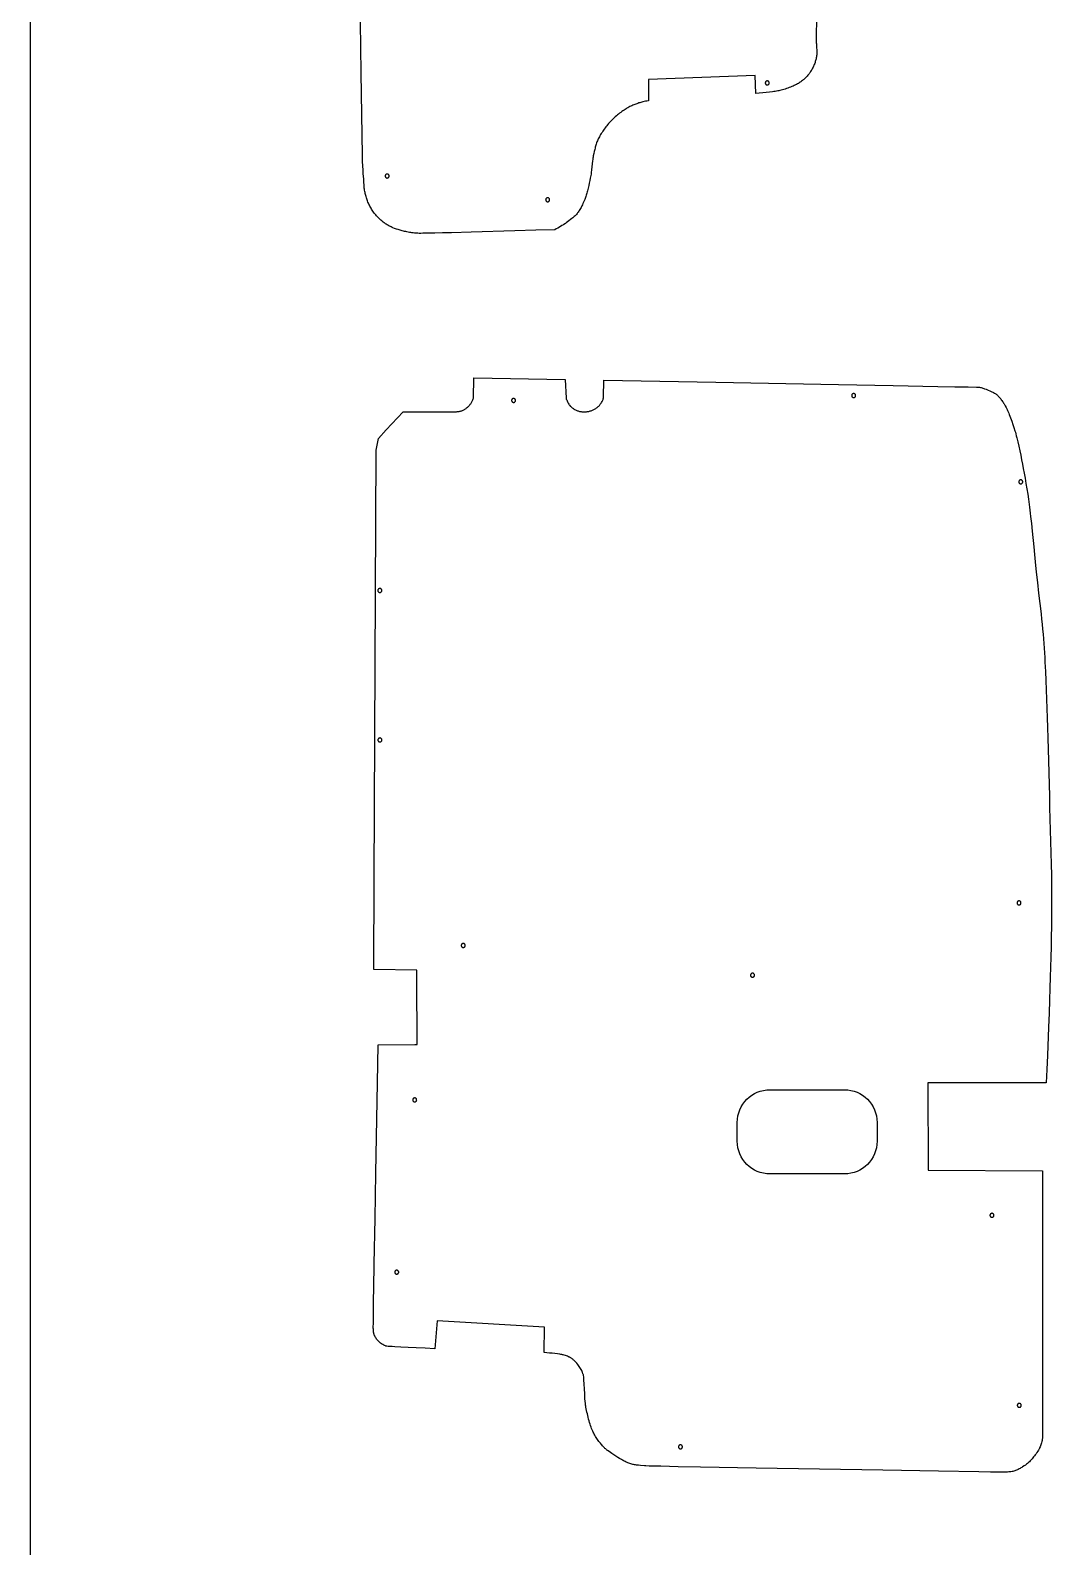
# Model space of a CAD drawing. Extents: x -1528 to 6367, y -7462 to 62.
# Drawn here: x 3390 to 4421, y -4428 to -2898 of the extents above; entities that cross this region are included whole.
import ezdxf

# ---------------------------------------------------------------- set-up
doc = ezdxf.new("R2010")
doc.units = 0
doc.layers.add('Default_Layer', color=1, linetype='CONTINUOUS')

msp = doc.modelspace()

# ---------------------------------------------------------------- linework, layer by layer
at = {"layer": 'Default_Layer'}
for points in [[(3390.1, 62), (3390.1, -7420.9)], [(4183.4, -2880.6), (4183.1, -2909.5), (4183.1, -2910.5), (4183.2, -2911.5), (4183.3, -2913.6), (4183.4, -2915.6), (4183.5, -2917.7), (4183.6, -2918.7), (4183.6, -2919.7), (4183.6, -2920.7), (4183.6, -2921.8), (4183.5, -2922.8), (4183.4, -2923.8), (4183.3, -2924.7), (4183.1, -2925.7), (4182.9, -2926.7), (4182.7, -2927.7), (4182.4, -2928.6), (4182.1, -2929.6), (4181.8, -2930.6), (4181.5, -2931.5), (4181.1, -2932.5), (4180.7, -2933.4), (4180.3, -2934.3), (4179.9, -2935.3), (4179.4, -2936.2), (4178.9, -2937), (4178.5, -2937.9), (4177.9, -2938.7), (4177.4, -2939.6), (4176.9, -2940.4), (4176.3, -2941.1), (4175.8, -2941.9), (4175.2, -2942.7), (4174.6, -2943.4), (4173.9, -2944.1), (4173.3, -2944.8), (4172.6, -2945.5), (4171.9, -2946.2), (4171.2, -2946.9), (4170.5, -2947.5), (4169.8, -2948.1), (4169, -2948.7), (4168.2, -2949.3), (4167.5, -2949.9), (4166.7, -2950.4), (4165.9, -2951), (4165, -2951.5), (4164.1, -2952), (4163.1, -2952.6), (4162, -2953.1), (4160.8, -2953.7), (4159.6, -2954.2), (4158.3, -2954.7), (4157, -2955.3), (4155.7, -2955.8), (4154.4, -2956.3), (4153, -2956.8), (4151.6, -2957.2), (4150.2, -2957.7), (4148.9, -2958.1), (4147.6, -2958.4), (4146.3, -2958.8), (4145.3, -2959), (4144.2, -2959.2), (4143, -2959.4), (4141.7, -2959.6), (4140.4, -2959.8), (4138.9, -2960), (4135.9, -2960.4), (4132.6, -2960.7), (4129.1, -2961.1), (4125.6, -2961.4), (4122.1, -2961.7), (4121.3, -2943.5), (4013.7, -2947.7), (4013.7, -2969.2), (4012.2, -2969.4), (4010.7, -2969.6), (4009.4, -2969.9), (4008.2, -2970.1), (4007.1, -2970.4), (4006.1, -2970.7), (4005.1, -2971), (4004, -2971.3), (4003, -2971.7), (4001.9, -2972), (4000.9, -2972.4), (3999.9, -2972.8), (3998.9, -2973.2), (3997.9, -2973.6), (3996.9, -2974.1), (3995.9, -2974.5), (3994.9, -2975), (3993.9, -2975.5), (3993, -2976.1), (3992, -2976.6), (3991.1, -2977.2), (3990.1, -2977.8), (3989.1, -2978.5), (3988, -2979.2), (3986.9, -2980), (3985.8, -2980.8), (3984.7, -2981.7), (3983.6, -2982.5), (3982.5, -2983.4), (3981.4, -2984.4), (3980.3, -2985.3), (3979.3, -2986.2), (3978.2, -2987.2), (3977.2, -2988.2), (3976.3, -2989.2), (3975.3, -2990.1), (3974.4, -2991.1), (3973.5, -2992.1), (3972.6, -2993.2), (3971.8, -2994.3), (3970.9, -2995.4), (3970, -2996.5), (3969.2, -2997.6), (3968.4, -2998.7), (3967.6, -2999.9), (3966.9, -3001), (3966.1, -3002.1), (3965.5, -3003.2), (3964.8, -3004.3), (3964.2, -3005.4), (3963.7, -3006.5), (3963.1, -3007.5), (3962.7, -3008.5), (3962.2, -3009.5), (3961.8, -3010.6), (3961.5, -3011.6), (3961.1, -3012.7), (3960.8, -3013.7), (3960.4, -3014.8), (3960.1, -3015.9), (3959.9, -3017), (3959.6, -3018.1), (3959.1, -3020.2), (3958.6, -3022.4), (3958.1, -3024.6), (3957.9, -3025.8), (3957.7, -3027), (3957.5, -3028.3), (3957.3, -3029.7), (3957, -3032.6), (3956.6, -3035.6), (3956.3, -3038.6), (3956, -3041.6), (3955.8, -3043.1), (3955.6, -3044.5), (3955.3, -3045.8), (3955.1, -3047.1), (3954.6, -3049.6), (3954.1, -3052.1), (3953.5, -3054.7), (3952.9, -3057.3), (3952.3, -3059.8), (3952, -3061), (3951.6, -3062.2), (3951.3, -3063.3), (3950.9, -3064.4), (3950.5, -3065.5), (3950.2, -3066.6), (3949.4, -3068.6), (3948.5, -3070.7), (3947.6, -3072.8), (3947.2, -3073.9), (3946.7, -3074.9), (3946.2, -3075.9), (3945.7, -3076.9), (3945.1, -3077.9), (3944.6, -3078.8), (3944, -3079.7), (3943.5, -3080.6), (3942.9, -3081.4), (3942.3, -3082.2), (3941.7, -3082.9), (3941, -3083.7), (3940.4, -3084.4), (3939.7, -3085.1), (3938.9, -3085.8), (3938.2, -3086.5), (3937.4, -3087.2), (3936.6, -3087.8), (3935.1, -3089), (3933.5, -3090.2), (3932, -3091.3), (3930.6, -3092.3), (3930, -3092.8), (3929.3, -3093.3), (3927.9, -3094.2), (3926.5, -3095), (3925.1, -3095.9), (3922.2, -3097.5), (3920.8, -3098.3), (3919.4, -3099.2), (3900.3, -3099.7), (3879, -3100.3), (3834.8, -3101.6), (3814.9, -3102.2), (3806, -3102.4), (3798.2, -3102.6), (3791.5, -3102.8), (3786.2, -3102.8), (3784.1, -3102.9), (3782.4, -3102.9), (3781.1, -3102.8), (3780.2, -3102.8), (3779, -3102.7), (3777.8, -3102.6), (3776.5, -3102.4), (3775.2, -3102.2), (3773.9, -3102), (3772.7, -3101.8), (3771.4, -3101.6), (3770.1, -3101.3), (3768.9, -3101.1), (3767.6, -3100.8), (3766.5, -3100.6), (3765.3, -3100.3), (3764.2, -3100), (3763.2, -3099.7), (3762.2, -3099.4), (3761.3, -3099.1), (3759.5, -3098.5), (3757.7, -3097.9), (3756, -3097.2), (3755.1, -3096.8), (3754.3, -3096.4), (3753.4, -3096), (3752.6, -3095.6), (3751.7, -3095.2), (3750.9, -3094.7), (3750.1, -3094.2), (3749.3, -3093.7), (3748.5, -3093.2), (3747.8, -3092.7), (3747, -3092.1), (3746.2, -3091.5), (3745.4, -3090.8), (3744.6, -3090.1), (3743.7, -3089.4), (3742.9, -3088.6), (3742, -3087.8), (3741.2, -3086.9), (3740.3, -3086), (3739.5, -3085.1), (3738.7, -3084.2), (3737.9, -3083.3), (3737.1, -3082.3), (3736.4, -3081.4), (3735.7, -3080.4), (3735.1, -3079.5), (3734.4, -3078.5), (3733.9, -3077.5), (3733.3, -3076.5), (3732.8, -3075.5), (3732.2, -3074.4), (3731.7, -3073.4), (3731.3, -3072.3), (3730.8, -3071.2), (3730.4, -3070.1), (3730, -3069.1), (3729.6, -3068), (3729.3, -3066.9), (3728.9, -3065.8), (3728.6, -3064.7), (3728.3, -3063.7), (3728.1, -3062.6), (3727.8, -3061.6), (3727.6, -3060.5), (3727.4, -3059.4), (3727.3, -3058.3), (3727.1, -3057.2), (3727, -3056.1), (3726.9, -3054.9), (3726.9, -3053.8), (3726.7, -3051.6), (3726.6, -3049.5), (3726.5, -3047.5), (3726.4, -3045.7), (3726.1, -3042.2), (3725.8, -3038.7), (3725.6, -3035.2), (3725.5, -3033.5), (3725.4, -3031.7), (3725.4, -3029.2), (3725.3, -3023.5), (3724.9, -3003.8), (3724, -2940.9), (3722.9, -2864)]]:
    msp.add_lwpolyline(points, dxfattribs=at)
for points in [[(4131.6, -2951.1), (4131.6, -2951.3), (4131.6, -2951.5), (4131.7, -2951.7), (4131.8, -2951.9), (4131.8, -2952.1), (4131.9, -2952.2), (4132.1, -2952.4), (4132.2, -2952.5), (4132.3, -2952.6), (4132.5, -2952.8), (4132.6, -2952.9), (4132.8, -2952.9), (4133, -2953), (4133.2, -2953.1), (4133.4, -2953.1), (4133.6, -2953.1), (4133.8, -2953.1), (4134, -2953.1), (4134.2, -2953), (4134.4, -2952.9), (4134.6, -2952.9), (4134.7, -2952.8), (4134.9, -2952.6), (4135, -2952.5), (4135.1, -2952.4), (4135.3, -2952.2), (4135.4, -2952.1), (4135.4, -2951.9), (4135.5, -2951.7), (4135.6, -2951.5), (4135.6, -2951.3), (4135.6, -2951.1), (4135.6, -2950.9), (4135.6, -2950.7), (4135.5, -2950.5), (4135.4, -2950.3), (4135.4, -2950.2), (4135.3, -2950), (4135.1, -2949.8), (4135, -2949.7), (4134.9, -2949.6), (4134.7, -2949.4), (4134.6, -2949.3), (4134.4, -2949.3), (4134.2, -2949.2), (4134, -2949.1), (4133.8, -2949.1), (4133.6, -2949.1), (4133.4, -2949.1), (4133.2, -2949.1), (4133, -2949.2), (4132.8, -2949.3), (4132.6, -2949.3), (4132.5, -2949.4), (4132.3, -2949.6), (4132.2, -2949.7), (4132.1, -2949.8), (4131.9, -2950), (4131.8, -2950.2), (4131.8, -2950.3), (4131.7, -2950.5), (4131.6, -2950.7), (4131.6, -2950.9), (4131.6, -2951.1)], [(3748.1, -3045), (3748.1, -3045.2), (3748.2, -3045.4), (3748.2, -3045.6), (3748.3, -3045.7), (3748.4, -3045.9), (3748.5, -3046.1), (3748.6, -3046.2), (3748.7, -3046.4), (3748.8, -3046.5), (3749, -3046.6), (3749.2, -3046.7), (3749.3, -3046.8), (3749.5, -3046.9), (3749.7, -3046.9), (3749.9, -3047), (3750.1, -3047), (3750.3, -3047), (3750.5, -3046.9), (3750.7, -3046.9), (3750.9, -3046.8), (3751.1, -3046.7), (3751.2, -3046.6), (3751.4, -3046.5), (3751.5, -3046.4), (3751.7, -3046.2), (3751.8, -3046.1), (3751.9, -3045.9), (3752, -3045.7), (3752, -3045.6), (3752.1, -3045.4), (3752.1, -3045.2), (3752.1, -3045), (3752.1, -3044.8), (3752.1, -3044.6), (3752, -3044.4), (3752, -3044.2), (3751.9, -3044), (3751.8, -3043.8), (3751.7, -3043.7), (3751.5, -3043.6), (3751.4, -3043.4), (3751.2, -3043.3), (3751.1, -3043.2), (3750.9, -3043.1), (3750.7, -3043.1), (3750.5, -3043), (3750.3, -3043), (3750.1, -3043), (3749.9, -3043), (3749.7, -3043), (3749.5, -3043.1), (3749.3, -3043.1), (3749.2, -3043.2), (3749, -3043.3), (3748.8, -3043.4), (3748.7, -3043.6), (3748.6, -3043.7), (3748.5, -3043.8), (3748.4, -3044), (3748.3, -3044.2), (3748.2, -3044.4), (3748.2, -3044.6), (3748.1, -3044.8), (3748.1, -3045)], [(3910, -3068.9), (3910.1, -3069.1), (3910.1, -3069.3), (3910.1, -3069.5), (3910.2, -3069.7), (3910.3, -3069.9), (3910.4, -3070), (3910.5, -3070.2), (3910.6, -3070.3), (3910.8, -3070.5), (3910.9, -3070.6), (3911.1, -3070.7), (3911.3, -3070.8), (3911.5, -3070.8), (3911.6, -3070.9), (3911.8, -3070.9), (3912, -3070.9), (3912.3, -3070.9), (3912.5, -3070.9), (3912.6, -3070.8), (3912.8, -3070.8), (3913, -3070.7), (3913.2, -3070.6), (3913.3, -3070.5), (3913.5, -3070.3), (3913.6, -3070.2), (3913.7, -3070), (3913.8, -3069.9), (3913.9, -3069.7), (3914, -3069.5), (3914, -3069.3), (3914, -3069.1), (3914, -3068.9), (3914, -3068.7), (3914, -3068.5), (3914, -3068.3), (3913.9, -3068.1), (3913.8, -3068), (3913.7, -3067.8), (3913.6, -3067.7), (3913.5, -3067.5), (3913.3, -3067.4), (3913.2, -3067.3), (3913, -3067.2), (3912.8, -3067.1), (3912.6, -3067), (3912.5, -3067), (3912.3, -3066.9), (3912, -3066.9), (3911.8, -3066.9), (3911.6, -3067), (3911.5, -3067), (3911.3, -3067.1), (3911.1, -3067.2), (3910.9, -3067.3), (3910.8, -3067.4), (3910.6, -3067.5), (3910.5, -3067.7), (3910.4, -3067.8), (3910.3, -3068), (3910.2, -3068.1), (3910.1, -3068.3), (3910.1, -3068.5), (3910.1, -3068.7), (3910, -3068.9)], [(3798.2, -4228), (3788.5, -4227.6), (3779.4, -4227.2), (3771.2, -4226.8), (3763.9, -4226.4), (3757.9, -4226.1), (3755.3, -4225.9), (3753.1, -4225.8), (3751.3, -4225.6), (3749.9, -4225.5), (3748.9, -4225.3), (3748.6, -4225.2), (3748.4, -4225.2), (3747.5, -4224.8), (3746.7, -4224.4), (3745.9, -4223.9), (3745.1, -4223.4), (3744.3, -4222.9), (3743.5, -4222.3), (3742.8, -4221.7), (3742.1, -4221.1), (3741.4, -4220.4), (3740.7, -4219.7), (3740.1, -4219), (3739.5, -4218.2), (3739, -4217.5), (3738.5, -4216.7), (3738, -4215.9), (3737.6, -4215.1), (3737.4, -4214.6), (3737.2, -4214.2), (3737, -4213.8), (3736.9, -4213.3), (3736.8, -4212.9), (3736.6, -4212.4), (3736.5, -4211.4), (3736.3, -4210.5), (3736.2, -4209.5), (3736.2, -4208.4), (3736.1, -4207.4), (3736.1, -4206.4), (3736.1, -4205.3), (3736.2, -4203.2), (3736.2, -4201.1), (3736.2, -4200.1), (3736.2, -4199.1), (3736.2, -4197.2), (3736.2, -4195.3), (3736.3, -4191.4), (3736.4, -4179.2), (3736.6, -4166.9), (3737, -4142.4), (3737.9, -4096.7), (3738.7, -4051), (3740.3, -3959.7), (3741, -3921.4), (3778, -3921.2), (3780.5, -3921.1), (3780.1, -3854.2), (3780.1, -3847.2), (3780.1, -3846.1), (3780, -3846.1), (3736.8, -3845.3), (3737.2, -3754.2), (3738.9, -3321.6), (3741.3, -3309.8), (3749.2, -3301), (3766.4, -3282.8), (3818.4, -3282.8), (3820.1, -3282.8), (3820.8, -3282.7), (3821.5, -3282.6), (3822.2, -3282.5), (3822.8, -3282.4), (3823.5, -3282.3), (3824.2, -3282.1), (3824.8, -3281.9), (3825.5, -3281.7), (3826.1, -3281.4), (3826.7, -3281.1), (3827.4, -3280.8), (3828, -3280.5), (3828.6, -3280.2), (3829.2, -3279.8), (3829.8, -3279.4), (3830.3, -3279), (3830.9, -3278.5), (3831.5, -3278), (3832, -3277.5), (3832.5, -3277), (3833, -3276.5), (3833.5, -3275.9), (3834, -3275.3), (3834.4, -3274.7), (3834.9, -3274.1), (3835.3, -3273.4), (3835.7, -3272.7), (3836, -3272), (3836.4, -3271.3), (3836.7, -3270.6), (3837, -3269.8), (3837.3, -3269), (3837.7, -3248.5), (3929.7, -3250.1), (3930.6, -3269.1), (3930.9, -3270), (3931.3, -3270.9), (3931.6, -3271.8), (3932, -3272.7), (3932.4, -3273.5), (3932.9, -3274.2), (3933.4, -3275), (3933.9, -3275.7), (3934.4, -3276.3), (3934.9, -3277), (3935.5, -3277.6), (3936.1, -3278.1), (3936.7, -3278.7), (3937.3, -3279.2), (3938, -3279.6), (3938.6, -3280.1), (3939.3, -3280.5), (3940, -3280.8), (3940.7, -3281.2), (3941.4, -3281.5), (3942.1, -3281.8), (3942.8, -3282), (3943.6, -3282.2), (3944.3, -3282.4), (3945.1, -3282.6), (3945.9, -3282.7), (3946.6, -3282.8), (3947.4, -3282.8), (3948.2, -3282.9), (3949, -3282.9), (3949.7, -3282.9), (3950.5, -3282.8), (3951.3, -3282.8), (3952, -3282.6), (3952.8, -3282.5), (3953.6, -3282.4), (3954.3, -3282.2), (3955.1, -3282), (3955.8, -3281.7), (3956.5, -3281.5), (3957.3, -3281.2), (3958, -3280.9), (3958.7, -3280.5), (3959.4, -3280.2), (3960, -3279.8), (3960.7, -3279.4), (3961.3, -3278.9), (3961.9, -3278.5), (3962.5, -3278), (3963.1, -3277.5), (3963.7, -3277), (3964.2, -3276.4), (3964.7, -3275.8), (3965.2, -3275.2), (3965.7, -3274.6), (3966.1, -3274), (3966.5, -3273.3), (3966.9, -3272.6), (3967.3, -3271.9), (3967.6, -3271.2), (3967.9, -3270.5), (3968.1, -3269.7), (3968.4, -3268.9), (3968.5, -3268.1), (3968.8, -3251), (4081.8, -3253.1), (4205.5, -3255.3), (4260.7, -3256.3), (4305.7, -3257.2), (4323, -3257.5), (4336.2, -3257.8), (4344.6, -3258), (4346.9, -3258), (4347.8, -3258.1), (4348.7, -3258.2), (4349.5, -3258.4), (4350.3, -3258.7), (4351.2, -3258.9), (4352, -3259.2), (4352.8, -3259.5), (4354.4, -3260.1), (4356.5, -3261), (4358, -3261.6), (4359.5, -3262.3), (4360.3, -3262.7), (4361.1, -3263.1), (4361.9, -3263.5), (4362.7, -3263.9), (4363.4, -3264.4), (4364.2, -3264.8), (4364.8, -3265.3), (4365.5, -3265.8), (4366.1, -3266.3), (4366.7, -3266.9), (4367.3, -3267.6), (4367.9, -3268.3), (4368.5, -3269), (4369.1, -3269.8), (4369.7, -3270.6), (4370.3, -3271.4), (4370.9, -3272.3), (4371.5, -3273.1), (4372, -3274), (4372.6, -3274.9), (4373.6, -3276.7), (4374.6, -3278.4), (4375.1, -3279.3), (4375.6, -3280.4), (4376.1, -3281.6), (4376.7, -3282.9), (4377.3, -3284.3), (4377.8, -3285.7), (4378.4, -3287.3), (4379, -3288.9), (4380.2, -3292.2), (4381.4, -3295.5), (4382.5, -3298.8), (4383.4, -3301.9), (4383.9, -3303.5), (4384.3, -3305.2), (4384.8, -3307), (4385.3, -3309), (4386.3, -3313.1), (4387.3, -3317.5), (4388.3, -3322.1), (4389.3, -3326.7), (4390.2, -3331.3), (4391.1, -3335.6), (4391.9, -3340.1), (4392.8, -3344.8), (4393.7, -3349.9), (4394.6, -3355.1), (4395.5, -3360.4), (4396.4, -3365.8), (4397.2, -3371.1), (4397.9, -3376.3), (4398.3, -3379), (4398.6, -3381.9), (4399, -3385), (4399.3, -3388.3), (4400.1, -3395.5), (4400.9, -3403.1), (4402.4, -3418.9), (4403.2, -3426.7), (4403.9, -3434.1), (4405, -3444.5), (4406.2, -3455.1), (4407.4, -3465.7), (4408.6, -3476.3), (4409.8, -3486.7), (4410.3, -3491.9), (4410.8, -3497), (4411.3, -3502), (4411.8, -3507), (4412.2, -3511.8), (4412.6, -3516.5), (4412.9, -3521.2), (4413.2, -3525.9), (4413.5, -3530.6), (4413.8, -3535.3), (4414, -3540), (4414.3, -3544.7), (4414.7, -3554), (4415, -3563.4), (4415.4, -3572.8), (4416, -3591.6), (4416.4, -3601.4), (4416.7, -3612), (4417, -3623.3), (4417.3, -3634.9), (4417.9, -3658.7), (4418.2, -3670.6), (4418.5, -3682.1), (4418.8, -3693.4), (4419.1, -3704.8), (4419.8, -3727.8), (4420.1, -3739.2), (4420.3, -3750.3), (4420.4, -3755.8), (4420.5, -3761.1), (4420.5, -3766.4), (4420.5, -3771.6), (4420.5, -3776.7), (4420.5, -3781.8), (4420.5, -3786.9), (4420.5, -3792), (4420.3, -3802.2), (4420.1, -3812.5), (4419.9, -3822.7), (4419.7, -3832.9), (4419.1, -3853.3), (4418.8, -3864.3), (4418.4, -3876.5), (4417.9, -3889.6), (4417.3, -3903.5), (4416.2, -3932.1), (4415.6, -3946.2), (4415.1, -3959.9), (4295.6, -3959.9), (4295.8, -4048), (4411.2, -4048.4), (4411.2, -4085.9), (4411.3, -4128.4), (4411.4, -4216.7), (4411.4, -4256.2), (4411.3, -4288.5), (4411.3, -4301.1), (4411.3, -4310.6), (4411.2, -4316.9), (4411.2, -4318.7), (4411.1, -4319.4), (4410.9, -4320.5), (4410.7, -4321.7), (4410.4, -4322.8), (4410.1, -4323.8), (4409.7, -4324.9), (4409.3, -4326), (4408.9, -4327), (4408.4, -4328), (4408.2, -4328.6), (4407.9, -4329.1), (4407.2, -4330.3), (4406.5, -4331.5), (4405.7, -4332.7), (4404.8, -4333.9), (4404, -4335.1), (4403.1, -4336.2), (4402.3, -4337.2), (4401.5, -4338.2), (4400.7, -4339.2), (4399.8, -4340.1), (4399, -4341.1), (4398.1, -4342), (4397.1, -4342.8), (4396.2, -4343.7), (4395.2, -4344.4), (4394, -4345.3), (4392.7, -4346.2), (4391.2, -4347.2), (4390.4, -4347.7), (4389.6, -4348.3), (4388.7, -4348.8), (4387.8, -4349.3), (4386.9, -4349.7), (4386, -4350.2), (4385.1, -4350.6), (4384.2, -4350.9), (4383.3, -4351.3), (4382.4, -4351.5), (4381.5, -4351.8), (4380.6, -4352), (4379.5, -4352.1), (4378.4, -4352.2), (4377.3, -4352.3), (4376.1, -4352.4), (4374.9, -4352.4), (4373.6, -4352.4), (4371.1, -4352.4), (4368.6, -4352.4), (4366.1, -4352.4), (4363.6, -4352.4), (4358.7, -4352.4), (4346.9, -4352.2), (4306.4, -4351.5), (4250.3, -4350.6), (4186.3, -4349.5), (4122.3, -4348.4), (4066.3, -4347.4), (4043.7, -4347), (4026.1, -4346.6), (4014.4, -4346.4), (4011.1, -4346.3), (4009.6, -4346.2), (4005.7, -4345.9), (4003.7, -4345.6), (4001.7, -4345.4), (4000.8, -4345.2), (3999.8, -4345.1), (3998.8, -4344.9), (3997.9, -4344.7), (3996.9, -4344.4), (3995.9, -4344.2), (3995, -4343.9), (3994.1, -4343.6), (3993.1, -4343.2), (3992.2, -4342.8), (3991.2, -4342.4), (3990.3, -4341.9), (3989.3, -4341.5), (3988.4, -4340.9), (3987.4, -4340.4), (3986.5, -4339.9), (3984.7, -4338.7), (3982.9, -4337.6), (3979.7, -4335.6), (3976.8, -4333.7), (3975.4, -4332.7), (3974, -4331.7), (3972.6, -4330.7), (3971.9, -4330.2), (3971.2, -4329.6), (3970.6, -4329.1), (3969.9, -4328.5), (3969.3, -4327.9), (3968.7, -4327.3), (3968, -4326.6), (3967.4, -4325.9), (3966.7, -4325.1), (3966, -4324.3), (3965.3, -4323.4), (3964.6, -4322.5), (3963.8, -4321.6), (3963.1, -4320.6), (3962.4, -4319.6), (3961.7, -4318.5), (3961, -4317.5), (3960.3, -4316.4), (3959.7, -4315.3), (3959.1, -4314.3), (3958.5, -4313.2), (3958, -4312.2), (3957.5, -4311), (3956.9, -4309.8), (3956.4, -4308.5), (3955.9, -4307.1), (3955.4, -4305.6), (3954.9, -4304), (3954.4, -4302.3), (3953.9, -4300.7), (3953.4, -4298.9), (3952.9, -4297.2), (3952.5, -4295.4), (3952.1, -4293.7), (3951.7, -4291.9), (3951.3, -4290.2), (3951, -4288.5), (3950.6, -4286.9), (3950.5, -4286), (3950.4, -4285.1), (3950.1, -4283.1), (3949.9, -4280.9), (3949.7, -4278.6), (3949.5, -4276.1), (3949.4, -4273.6), (3949.1, -4268.5), (3948.8, -4263.7), (3948.6, -4259.5), (3948.5, -4257.7), (3948.4, -4256.3), (3948.2, -4255.1), (3948.1, -4254.7), (3948.1, -4254.4), (3947.9, -4253.8), (3947.7, -4253.2), (3947.3, -4252.1), (3946.9, -4251), (3946.4, -4249.9), (3945.8, -4248.9), (3945.2, -4247.9), (3944.6, -4246.8), (3944, -4245.9), (3943.2, -4244.9), (3942.4, -4243.8), (3941.5, -4242.7), (3940.5, -4241.6), (3939.4, -4240.5), (3938.9, -4240), (3938.4, -4239.5), (3937.9, -4239.1), (3937.3, -4238.6), (3936.8, -4238.2), (3936.3, -4237.9), (3935.9, -4237.5), (3935.3, -4237.2), (3934.8, -4236.9), (3934.3, -4236.6), (3933.8, -4236.4), (3933.2, -4236.1), (3932.1, -4235.6), (3931, -4235.2), (3929.9, -4234.8), (3928.7, -4234.5), (3927.6, -4234.1), (3926.9, -4234), (3926.2, -4233.8), (3925.3, -4233.7), (3924.2, -4233.5), (3921.9, -4233.2), (3919.3, -4232.9), (3916.6, -4232.6), (3913.8, -4232.4), (3911.1, -4232.1), (3908.6, -4231.9), (3909, -4206.4), (3800.5, -4200), (3798.2, -4228)], [(3875.7, -3271.4), (3875.7, -3271.6), (3875.7, -3271.8), (3875.8, -3272), (3875.8, -3272.1), (3875.9, -3272.3), (3876, -3272.5), (3876.1, -3272.6), (3876.3, -3272.8), (3876.4, -3272.9), (3876.5, -3273), (3876.7, -3273.1), (3876.9, -3273.2), (3877.1, -3273.3), (3877.3, -3273.3), (3877.5, -3273.4), (3877.7, -3273.4), (3877.9, -3273.4), (3878.1, -3273.3), (3878.3, -3273.3), (3878.4, -3273.2), (3878.6, -3273.1), (3878.8, -3273), (3878.9, -3272.9), (3879.1, -3272.8), (3879.2, -3272.6), (3879.3, -3272.5), (3879.4, -3272.3), (3879.5, -3272.1), (3879.6, -3272), (3879.6, -3271.8), (3879.7, -3271.6), (3879.7, -3271.4), (3879.7, -3271.2), (3879.6, -3271), (3879.6, -3270.8), (3879.5, -3270.6), (3879.4, -3270.4), (3879.3, -3270.2), (3879.2, -3270.1), (3879.1, -3269.9), (3878.9, -3269.8), (3878.8, -3269.7), (3878.6, -3269.6), (3878.4, -3269.5), (3878.3, -3269.5), (3878.1, -3269.4), (3877.9, -3269.4), (3877.7, -3269.4), (3877.5, -3269.4), (3877.3, -3269.4), (3877.1, -3269.5), (3876.9, -3269.5), (3876.7, -3269.6), (3876.5, -3269.7), (3876.4, -3269.8), (3876.3, -3269.9), (3876.1, -3270.1), (3876, -3270.2), (3875.9, -3270.4), (3875.8, -3270.6), (3875.8, -3270.8), (3875.7, -3271), (3875.7, -3271.2), (3875.7, -3271.4)], [(4218.8, -3266.5), (4218.8, -3266.7), (4218.8, -3266.9), (4218.9, -3267.1), (4219, -3267.3), (4219, -3267.4), (4219.1, -3267.6), (4219.3, -3267.8), (4219.4, -3267.9), (4219.5, -3268), (4219.7, -3268.1), (4219.9, -3268.2), (4220, -3268.3), (4220.2, -3268.4), (4220.4, -3268.5), (4220.6, -3268.5), (4220.8, -3268.5), (4221, -3268.5), (4221.2, -3268.5), (4221.4, -3268.4), (4221.6, -3268.3), (4221.8, -3268.2), (4221.9, -3268.1), (4222.1, -3268), (4222.2, -3267.9), (4222.3, -3267.8), (4222.5, -3267.6), (4222.6, -3267.4), (4222.6, -3267.3), (4222.7, -3267.1), (4222.8, -3266.9), (4222.8, -3266.7), (4222.8, -3266.5), (4222.8, -3266.3), (4222.8, -3266.1), (4222.7, -3265.9), (4222.6, -3265.7), (4222.6, -3265.5), (4222.5, -3265.4), (4222.3, -3265.2), (4222.2, -3265.1), (4222.1, -3264.9), (4221.9, -3264.8), (4221.8, -3264.7), (4221.6, -3264.6), (4221.4, -3264.6), (4221.2, -3264.5), (4221, -3264.5), (4220.8, -3264.5), (4220.6, -3264.5), (4220.4, -3264.5), (4220.2, -3264.6), (4220, -3264.6), (4219.9, -3264.7), (4219.7, -3264.8), (4219.5, -3264.9), (4219.4, -3265.1), (4219.3, -3265.2), (4219.1, -3265.4), (4219, -3265.5), (4219, -3265.7), (4218.9, -3265.9), (4218.8, -3266.1), (4218.8, -3266.3), (4218.8, -3266.5)], [(4387.4, -3353.5), (4387.4, -3353.7), (4387.4, -3353.9), (4387.4, -3354.1), (4387.5, -3354.3), (4387.6, -3354.5), (4387.7, -3354.6), (4387.8, -3354.8), (4387.9, -3354.9), (4388.1, -3355.1), (4388.2, -3355.2), (4388.4, -3355.3), (4388.6, -3355.4), (4388.8, -3355.4), (4389, -3355.5), (4389.2, -3355.5), (4389.4, -3355.5), (4389.6, -3355.5), (4389.8, -3355.5), (4390, -3355.4), (4390.1, -3355.4), (4390.3, -3355.3), (4390.5, -3355.2), (4390.6, -3355.1), (4390.8, -3354.9), (4390.9, -3354.8), (4391, -3354.6), (4391.1, -3354.5), (4391.2, -3354.3), (4391.3, -3354.1), (4391.3, -3353.9), (4391.3, -3353.7), (4391.4, -3353.5), (4391.3, -3353.3), (4391.3, -3353.1), (4391.3, -3352.9), (4391.2, -3352.7), (4391.1, -3352.6), (4391, -3352.4), (4390.9, -3352.2), (4390.8, -3352.1), (4390.6, -3352), (4390.5, -3351.9), (4390.3, -3351.8), (4390.1, -3351.7), (4390, -3351.6), (4389.8, -3351.6), (4389.6, -3351.5), (4389.4, -3351.5), (4389.2, -3351.5), (4389, -3351.6), (4388.8, -3351.6), (4388.6, -3351.7), (4388.4, -3351.8), (4388.2, -3351.9), (4388.1, -3352), (4387.9, -3352.1), (4387.8, -3352.2), (4387.7, -3352.4), (4387.6, -3352.6), (4387.5, -3352.7), (4387.4, -3352.9), (4387.4, -3353.1), (4387.4, -3353.3), (4387.4, -3353.5)], [(3740.8, -3463.1), (3740.8, -3463.3), (3740.8, -3463.5), (3740.9, -3463.7), (3740.9, -3463.8), (3741, -3464), (3741.1, -3464.2), (3741.2, -3464.3), (3741.4, -3464.5), (3741.5, -3464.6), (3741.7, -3464.7), (3741.8, -3464.8), (3742, -3464.9), (3742.2, -3465), (3742.4, -3465), (3742.6, -3465.1), (3742.8, -3465.1), (3743, -3465.1), (3743.2, -3465), (3743.4, -3465), (3743.6, -3464.9), (3743.7, -3464.8), (3743.9, -3464.7), (3744, -3464.6), (3744.2, -3464.5), (3744.3, -3464.3), (3744.4, -3464.2), (3744.5, -3464), (3744.6, -3463.8), (3744.7, -3463.7), (3744.7, -3463.5), (3744.8, -3463.3), (3744.8, -3463.1), (3744.8, -3462.9), (3744.7, -3462.7), (3744.7, -3462.5), (3744.6, -3462.3), (3744.5, -3462.1), (3744.4, -3461.9), (3744.3, -3461.8), (3744.2, -3461.7), (3744, -3461.5), (3743.9, -3461.4), (3743.7, -3461.3), (3743.6, -3461.2), (3743.4, -3461.2), (3743.2, -3461.1), (3743, -3461.1), (3742.8, -3461.1), (3742.6, -3461.1), (3742.4, -3461.1), (3742.2, -3461.2), (3742, -3461.2), (3741.8, -3461.3), (3741.7, -3461.4), (3741.5, -3461.5), (3741.4, -3461.7), (3741.2, -3461.8), (3741.1, -3461.9), (3741, -3462.1), (3740.9, -3462.3), (3740.9, -3462.5), (3740.8, -3462.7), (3740.8, -3462.9), (3740.8, -3463.1)], [(3740.8, -3613.9), (3740.8, -3614.1), (3740.9, -3614.3), (3740.9, -3614.5), (3741, -3614.7), (3741.1, -3614.9), (3741.2, -3615), (3741.3, -3615.2), (3741.4, -3615.3), (3741.5, -3615.5), (3741.7, -3615.6), (3741.9, -3615.7), (3742, -3615.8), (3742.2, -3615.8), (3742.4, -3615.9), (3742.6, -3615.9), (3742.8, -3615.9), (3743, -3615.9), (3743.2, -3615.9), (3743.4, -3615.8), (3743.6, -3615.8), (3743.8, -3615.7), (3743.9, -3615.6), (3744.1, -3615.5), (3744.2, -3615.3), (3744.4, -3615.2), (3744.5, -3615), (3744.6, -3614.9), (3744.7, -3614.7), (3744.7, -3614.5), (3744.8, -3614.3), (3744.8, -3614.1), (3744.8, -3613.9), (3744.8, -3613.7), (3744.8, -3613.5), (3744.7, -3613.3), (3744.7, -3613.1), (3744.6, -3613), (3744.5, -3612.8), (3744.4, -3612.6), (3744.2, -3612.5), (3744.1, -3612.4), (3743.9, -3612.3), (3743.8, -3612.2), (3743.6, -3612.1), (3743.4, -3612), (3743.2, -3612), (3743, -3611.9), (3742.8, -3611.9), (3742.6, -3611.9), (3742.4, -3612), (3742.2, -3612), (3742, -3612.1), (3741.9, -3612.2), (3741.7, -3612.3), (3741.5, -3612.4), (3741.4, -3612.5), (3741.3, -3612.6), (3741.2, -3612.8), (3741.1, -3613), (3741, -3613.1), (3740.9, -3613.3), (3740.9, -3613.5), (3740.8, -3613.7), (3740.8, -3613.9)], [(4385.6, -3778.3), (4385.6, -3778.5), (4385.7, -3778.7), (4385.7, -3778.8), (4385.8, -3779), (4385.9, -3779.2), (4386, -3779.4), (4386.1, -3779.5), (4386.2, -3779.7), (4386.3, -3779.8), (4386.5, -3779.9), (4386.7, -3780), (4386.8, -3780.1), (4387, -3780.2), (4387.2, -3780.2), (4387.4, -3780.2), (4387.6, -3780.3), (4387.8, -3780.2), (4388, -3780.2), (4388.2, -3780.2), (4388.4, -3780.1), (4388.6, -3780), (4388.7, -3779.9), (4388.9, -3779.8), (4389, -3779.7), (4389.2, -3779.5), (4389.3, -3779.4), (4389.4, -3779.2), (4389.5, -3779), (4389.5, -3778.8), (4389.6, -3778.7), (4389.6, -3778.5), (4389.6, -3778.3), (4389.6, -3778), (4389.6, -3777.8), (4389.5, -3777.7), (4389.5, -3777.5), (4389.4, -3777.3), (4389.3, -3777.1), (4389.2, -3777), (4389, -3776.8), (4388.9, -3776.7), (4388.7, -3776.6), (4388.6, -3776.5), (4388.4, -3776.4), (4388.2, -3776.3), (4388, -3776.3), (4387.8, -3776.3), (4387.6, -3776.3), (4387.4, -3776.3), (4387.2, -3776.3), (4387, -3776.3), (4386.8, -3776.4), (4386.7, -3776.5), (4386.5, -3776.6), (4386.3, -3776.7), (4386.2, -3776.8), (4386.1, -3777), (4386, -3777.1), (4385.9, -3777.3), (4385.8, -3777.5), (4385.7, -3777.7), (4385.7, -3777.8), (4385.6, -3778), (4385.6, -3778.3)], [(3824.9, -3821.2), (3824.9, -3821.4), (3824.9, -3821.6), (3825, -3821.8), (3825, -3822), (3825.1, -3822.1), (3825.2, -3822.3), (3825.3, -3822.5), (3825.5, -3822.6), (3825.6, -3822.7), (3825.8, -3822.8), (3825.9, -3822.9), (3826.1, -3823), (3826.3, -3823.1), (3826.5, -3823.1), (3826.7, -3823.2), (3826.9, -3823.2), (3827.1, -3823.2), (3827.3, -3823.1), (3827.5, -3823.1), (3827.7, -3823), (3827.8, -3822.9), (3828, -3822.8), (3828.2, -3822.7), (3828.3, -3822.6), (3828.4, -3822.5), (3828.6, -3822.3), (3828.7, -3822.1), (3828.7, -3822), (3828.8, -3821.8), (3828.9, -3821.6), (3828.9, -3821.4), (3828.9, -3821.2), (3828.9, -3821), (3828.9, -3820.8), (3828.8, -3820.6), (3828.7, -3820.4), (3828.7, -3820.2), (3828.6, -3820.1), (3828.4, -3819.9), (3828.3, -3819.8), (3828.2, -3819.6), (3828, -3819.5), (3827.8, -3819.4), (3827.7, -3819.3), (3827.5, -3819.3), (3827.3, -3819.2), (3827.1, -3819.2), (3826.9, -3819.2), (3826.7, -3819.2), (3826.5, -3819.2), (3826.3, -3819.3), (3826.1, -3819.3), (3825.9, -3819.4), (3825.8, -3819.5), (3825.6, -3819.6), (3825.5, -3819.8), (3825.3, -3819.9), (3825.2, -3820.1), (3825.1, -3820.2), (3825, -3820.4), (3825, -3820.6), (3824.9, -3820.8), (3824.9, -3821), (3824.9, -3821.2)], [(4116.7, -3851.3), (4116.8, -3851.5), (4116.8, -3851.7), (4116.8, -3851.8), (4116.9, -3852), (4117, -3852.2), (4117.1, -3852.4), (4117.2, -3852.5), (4117.3, -3852.7), (4117.5, -3852.8), (4117.6, -3852.9), (4117.8, -3853), (4118, -3853.1), (4118.1, -3853.2), (4118.3, -3853.2), (4118.5, -3853.2), (4118.7, -3853.3), (4118.9, -3853.2), (4119.1, -3853.2), (4119.3, -3853.2), (4119.5, -3853.1), (4119.7, -3853), (4119.9, -3852.9), (4120, -3852.8), (4120.2, -3852.7), (4120.3, -3852.5), (4120.4, -3852.4), (4120.5, -3852.2), (4120.6, -3852), (4120.7, -3851.8), (4120.7, -3851.7), (4120.7, -3851.5), (4120.7, -3851.3), (4120.7, -3851.1), (4120.7, -3850.9), (4120.7, -3850.7), (4120.6, -3850.5), (4120.5, -3850.3), (4120.4, -3850.1), (4120.3, -3850), (4120.2, -3849.8), (4120, -3849.7), (4119.9, -3849.6), (4119.7, -3849.5), (4119.5, -3849.4), (4119.3, -3849.3), (4119.1, -3849.3), (4118.9, -3849.3), (4118.7, -3849.3), (4118.5, -3849.3), (4118.3, -3849.3), (4118.1, -3849.3), (4118, -3849.4), (4117.8, -3849.5), (4117.6, -3849.6), (4117.5, -3849.7), (4117.3, -3849.8), (4117.2, -3850), (4117.1, -3850.1), (4117, -3850.3), (4116.9, -3850.5), (4116.8, -3850.7), (4116.8, -3850.9), (4116.8, -3851.1), (4116.7, -3851.3)], [(3776, -3977), (3776, -3977.2), (3776, -3977.4), (3776, -3977.6), (3776.1, -3977.8), (3776.2, -3977.9), (3776.3, -3978.1), (3776.4, -3978.3), (3776.5, -3978.4), (3776.7, -3978.5), (3776.8, -3978.6), (3777, -3978.7), (3777.2, -3978.8), (3777.4, -3978.9), (3777.6, -3978.9), (3777.7, -3979), (3778, -3979), (3778.2, -3979), (3778.4, -3978.9), (3778.5, -3978.9), (3778.7, -3978.8), (3778.9, -3978.7), (3779.1, -3978.6), (3779.2, -3978.5), (3779.4, -3978.4), (3779.5, -3978.3), (3779.6, -3978.1), (3779.7, -3977.9), (3779.8, -3977.8), (3779.9, -3977.6), (3779.9, -3977.4), (3779.9, -3977.2), (3780, -3977), (3779.9, -3976.8), (3779.9, -3976.6), (3779.9, -3976.4), (3779.8, -3976.2), (3779.7, -3976), (3779.6, -3975.9), (3779.5, -3975.7), (3779.4, -3975.6), (3779.2, -3975.4), (3779.1, -3975.3), (3778.9, -3975.2), (3778.7, -3975.1), (3778.5, -3975.1), (3778.4, -3975), (3778.2, -3975), (3778, -3975), (3777.7, -3975), (3777.6, -3975), (3777.4, -3975.1), (3777.2, -3975.1), (3777, -3975.2), (3776.8, -3975.3), (3776.7, -3975.4), (3776.5, -3975.6), (3776.4, -3975.7), (3776.3, -3975.9), (3776.2, -3976), (3776.1, -3976.2), (3776, -3976.4), (3776, -3976.6), (3776, -3976.8), (3776, -3977)], [(4358.3, -4093.4), (4358.3, -4093.6), (4358.3, -4093.8), (4358.4, -4094), (4358.5, -4094.2), (4358.5, -4094.4), (4358.6, -4094.5), (4358.8, -4094.7), (4358.9, -4094.8), (4359, -4095), (4359.2, -4095.1), (4359.4, -4095.2), (4359.5, -4095.3), (4359.7, -4095.3), (4359.9, -4095.4), (4360.1, -4095.4), (4360.3, -4095.4), (4360.5, -4095.4), (4360.7, -4095.4), (4360.9, -4095.3), (4361.1, -4095.3), (4361.3, -4095.2), (4361.4, -4095.1), (4361.6, -4095), (4361.7, -4094.8), (4361.8, -4094.7), (4362, -4094.5), (4362.1, -4094.4), (4362.1, -4094.2), (4362.2, -4094), (4362.3, -4093.8), (4362.3, -4093.6), (4362.3, -4093.4), (4362.3, -4093.2), (4362.3, -4093), (4362.2, -4092.8), (4362.1, -4092.6), (4362.1, -4092.5), (4362, -4092.3), (4361.8, -4092.1), (4361.7, -4092), (4361.6, -4091.9), (4361.4, -4091.8), (4361.3, -4091.7), (4361.1, -4091.6), (4360.9, -4091.5), (4360.7, -4091.5), (4360.5, -4091.4), (4360.3, -4091.4), (4360.1, -4091.4), (4359.9, -4091.5), (4359.7, -4091.5), (4359.5, -4091.6), (4359.4, -4091.7), (4359.2, -4091.8), (4359, -4091.9), (4358.9, -4092), (4358.8, -4092.1), (4358.6, -4092.3), (4358.5, -4092.5), (4358.5, -4092.6), (4358.4, -4092.8), (4358.3, -4093), (4358.3, -4093.2), (4358.3, -4093.4)], [(3757.8, -4150.8), (3757.8, -4151), (3757.8, -4151.2), (3757.9, -4151.4), (3757.9, -4151.6), (3758, -4151.8), (3758.1, -4151.9), (3758.2, -4152.1), (3758.4, -4152.2), (3758.5, -4152.3), (3758.7, -4152.5), (3758.8, -4152.6), (3759, -4152.6), (3759.2, -4152.7), (3759.4, -4152.8), (3759.6, -4152.8), (3759.8, -4152.8), (3760, -4152.8), (3760.2, -4152.8), (3760.4, -4152.7), (3760.6, -4152.6), (3760.7, -4152.6), (3760.9, -4152.5), (3761.1, -4152.3), (3761.2, -4152.2), (3761.3, -4152.1), (3761.4, -4151.9), (3761.5, -4151.8), (3761.6, -4151.6), (3761.7, -4151.4), (3761.8, -4151.2), (3761.8, -4151), (3761.8, -4150.8), (3761.8, -4150.6), (3761.8, -4150.4), (3761.7, -4150.2), (3761.6, -4150), (3761.5, -4149.9), (3761.4, -4149.7), (3761.3, -4149.5), (3761.2, -4149.4), (3761.1, -4149.3), (3760.9, -4149.1), (3760.7, -4149), (3760.6, -4149), (3760.4, -4148.9), (3760.2, -4148.8), (3760, -4148.8), (3759.8, -4148.8), (3759.6, -4148.8), (3759.4, -4148.8), (3759.2, -4148.9), (3759, -4149), (3758.8, -4149), (3758.7, -4149.1), (3758.5, -4149.3), (3758.4, -4149.4), (3758.2, -4149.5), (3758.1, -4149.7), (3758, -4149.9), (3757.9, -4150), (3757.9, -4150.2), (3757.8, -4150.4), (3757.8, -4150.6), (3757.8, -4150.8)], [(4385.9, -4285.1), (4385.9, -4285.3), (4385.9, -4285.5), (4386, -4285.7), (4386.1, -4285.9), (4386.1, -4286.1), (4386.2, -4286.2), (4386.4, -4286.4), (4386.5, -4286.5), (4386.6, -4286.7), (4386.8, -4286.8), (4386.9, -4286.9), (4387.1, -4287), (4387.3, -4287), (4387.5, -4287.1), (4387.7, -4287.1), (4387.9, -4287.1), (4388.1, -4287.1), (4388.3, -4287.1), (4388.5, -4287), (4388.7, -4287), (4388.8, -4286.9), (4389, -4286.8), (4389.2, -4286.7), (4389.3, -4286.5), (4389.4, -4286.4), (4389.6, -4286.2), (4389.7, -4286.1), (4389.7, -4285.9), (4389.8, -4285.7), (4389.9, -4285.5), (4389.9, -4285.3), (4389.9, -4285.1), (4389.9, -4284.9), (4389.9, -4284.7), (4389.8, -4284.5), (4389.7, -4284.4), (4389.7, -4284.2), (4389.6, -4284), (4389.4, -4283.9), (4389.3, -4283.7), (4389.2, -4283.6), (4389, -4283.5), (4388.8, -4283.4), (4388.7, -4283.3), (4388.5, -4283.2), (4388.3, -4283.2), (4388.1, -4283.1), (4387.9, -4283.1), (4387.7, -4283.1), (4387.5, -4283.2), (4387.3, -4283.2), (4387.1, -4283.3), (4386.9, -4283.4), (4386.8, -4283.5), (4386.6, -4283.6), (4386.5, -4283.7), (4386.4, -4283.9), (4386.2, -4284), (4386.1, -4284.2), (4386.1, -4284.4), (4386, -4284.5), (4385.9, -4284.7), (4385.9, -4284.9), (4385.9, -4285.1)], [(4044.1, -4327), (4044.1, -4327.2), (4044.1, -4327.4), (4044.1, -4327.6), (4044.2, -4327.8), (4044.3, -4328), (4044.4, -4328.1), (4044.5, -4328.3), (4044.6, -4328.4), (4044.8, -4328.6), (4044.9, -4328.7), (4045.1, -4328.8), (4045.3, -4328.9), (4045.5, -4328.9), (4045.7, -4329), (4045.9, -4329), (4046.1, -4329), (4046.3, -4329), (4046.5, -4329), (4046.7, -4328.9), (4046.8, -4328.9), (4047, -4328.8), (4047.2, -4328.7), (4047.3, -4328.6), (4047.5, -4328.4), (4047.6, -4328.3), (4047.7, -4328.1), (4047.8, -4328), (4047.9, -4327.8), (4048, -4327.6), (4048, -4327.4), (4048, -4327.2), (4048.1, -4327), (4048, -4326.8), (4048, -4326.6), (4048, -4326.4), (4047.9, -4326.2), (4047.8, -4326.1), (4047.7, -4325.9), (4047.6, -4325.7), (4047.5, -4325.6), (4047.3, -4325.5), (4047.2, -4325.4), (4047, -4325.3), (4046.8, -4325.2), (4046.7, -4325.1), (4046.5, -4325.1), (4046.3, -4325), (4046.1, -4325), (4045.9, -4325), (4045.7, -4325.1), (4045.5, -4325.1), (4045.3, -4325.2), (4045.1, -4325.3), (4044.9, -4325.4), (4044.8, -4325.5), (4044.6, -4325.6), (4044.5, -4325.7), (4044.4, -4325.9), (4044.3, -4326.1), (4044.2, -4326.2), (4044.1, -4326.4), (4044.1, -4326.6), (4044.1, -4326.8), (4044.1, -4327)]]:
    msp.add_lwpolyline(points, close=True, dxfattribs=at)
msp.add_lwpolyline([(4244.4, -3999.7), (4244.4, -4018.7, -0.414082), (4211.4, -4051.7), (4136.4, -4051.7, -0.414082), (4103.4, -4018.7), (4103.4, -3999.7, -0.414082), (4136.4, -3966.7), (4211.4, -3966.7, -0.414082), (4244.4, -3999.7)], format="xyb", close=True, dxfattribs=at)

doc.saveas('drawing.dxf')
